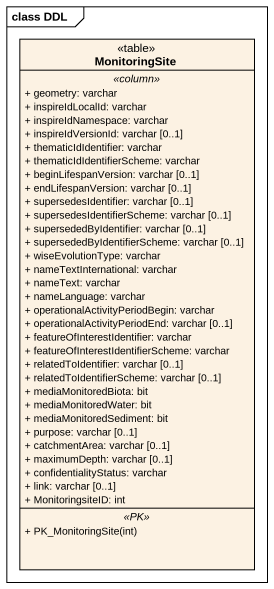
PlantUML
@startuml
mainframe class DDL
hide circle
hide empty members
skinparam classAttributeIconSize 0
class MonitoringSite <<table>> {
  .. <<column>> ..
  + geometry: varchar
  + inspireIdLocalId: varchar
  + inspireIdNamespace: varchar
  + inspireIdVersionId: varchar [0..1]
  + thematicIdIdentifier: varchar
  + thematicIdIdentifierScheme: varchar
  + beginLifespanVersion: varchar [0..1]
  + endLifespanVersion: varchar [0..1]
  + supersedesIdentifier: varchar [0..1]
  + supersedesIdentifierScheme: varchar [0..1]
  + supersededByIdentifier: varchar [0..1]
  + supersededByIdentifierScheme: varchar [0..1]
  + wiseEvolutionType: varchar
  + nameTextInternational: varchar
  + nameText: varchar
  + nameLanguage: varchar
  + operationalActivityPeriodBegin: varchar
  + operationalActivityPeriodEnd: varchar [0..1]
  + featureOfInterestIdentifier: varchar
  + featureOfInterestIdentifierScheme: varchar
  + relatedToIdentifier: varchar [0..1]
  + relatedToIdentifierScheme: varchar [0..1]
  + mediaMonitoredBiota: bit
  + mediaMonitoredWater: bit
  + mediaMonitoredSediment: bit
  + purpose: varchar [0..1]
  + catchmentArea: varchar [0..1]
  + maximumDepth: varchar [0..1]
  + confidentialityStatus: varchar
  + link: varchar [0..1]
  + MonitoringsiteID: int
  .. <<PK>> ..
  + PK_MonitoringSite(int)
}
@enduml
